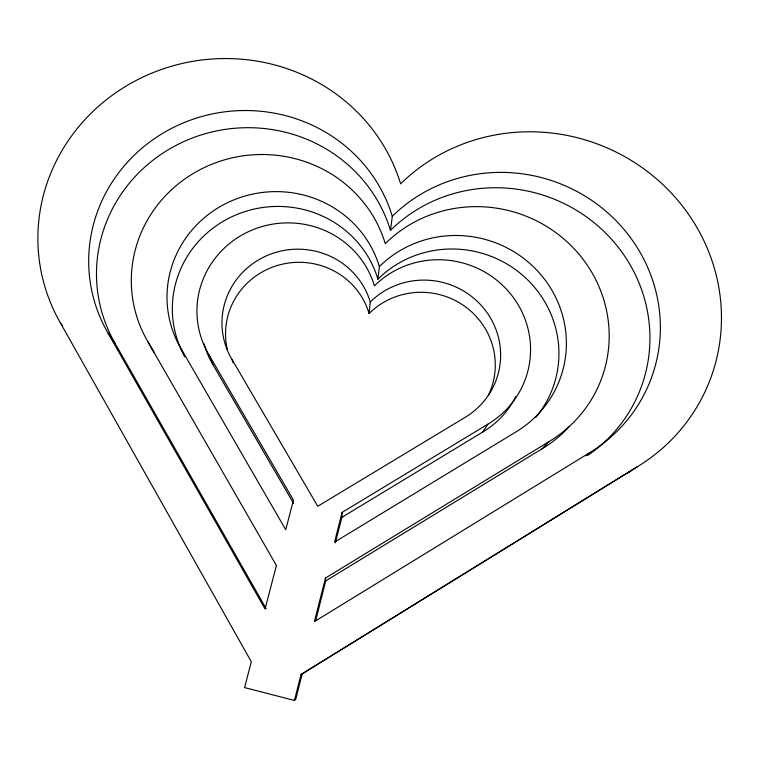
<?xml version="1.0" encoding="UTF-8"?>
<svg xmlns="http://www.w3.org/2000/svg" width="759" height="759" viewBox="0 0 759 759"><rect width="100%" height="100%" fill="white"/><g stroke="black" fill="none" stroke-linecap="round" stroke-linejoin="round"><path stroke-width="1.14" d="M335.383 542.799L341.825 517.372L342.091 512.41L487.876 424.177A90.985 88.405 15.9 0 0 510.314 293.6A90.985 88.405 15.9 0 0 374.415 285.877A90.53 87.731 -5.4 0 0 252.206 230.005A90.53 87.731 -5.4 0 0 208.867 354.643L212.89 364.586L293.6 503.445M488.284 395.448A73.5 71.65 14.6 0 0 463.578 305.498A73.5 71.65 14.6 0 0 369.102 313.562L370.259 302.035A75.634 73.443 -4.4 0 0 268.05 255.138A75.634 73.443 -4.4 0 0 232.055 359.586L233.146 362.84M535.797 417.374A105.51 102.456 17.7 0 0 523.198 275.754A105.51 102.456 17.7 0 0 377.925 279.198L379.367 266.608A108.338 104.723 -6.3 0 0 233.307 200.12A108.338 104.723 -6.3 0 0 181.097 348.732L184.541 355.819M587.722 455.447A151.411 146.164 21 0 0 612.855 240.764A151.411 146.164 21 0 0 390.458 230.413L392.299 216.324A154.997 148.849 -8.3 0 0 184.076 122.616A154.997 148.849 -8.3 0 0 108.082 333.192L265.071 608.984L276.399 565.55M302.11 674.182L295.763 699.219L294.435 700.453L244.578 687.578L251.314 661.753L60.483 323.059A185.281 177.151 -9.2 0 1 152.322 72.94A185.281 177.151 -9.2 0 1 400.638 183.858A187.35 179.807 22.2 0 1 678.48 201.154A187.35 179.807 22.2 0 1 637.162 466.87L301.01 674.542L294.435 700.453M315.649 620.739L325.734 580.882L325.459 578.045L548.956 441.643A130.576 126.26 19 0 0 579.753 255.138A130.576 126.26 19 0 0 385.268 243.648A129.609 124.912 -7.3 0 0 210.822 164.646A129.609 124.912 -7.3 0 0 147.863 341.654L276.532 565.721M325.459 578.045L314.416 621.612L589.012 453.095A156.411 150.737 20.6 0 0 624.809 230.394A156.411 150.737 20.6 0 0 392.299 216.324M342.091 512.41L334.567 542.106L515.627 432.118A109.002 105.681 17.4 0 0 541.973 276.01A109.002 105.681 17.4 0 0 379.367 266.608M341.825 517.372L482.895 431.937L487.876 424.177M325.734 580.882L541.983 448.854L548.956 441.643M585.692 455.836L589.012 453.095M301.01 674.542L637.162 466.87M60.483 323.059L62.674 325.791M108.082 333.192L115.321 343.789L266.191 608.756M232.055 359.586L317.755 506.262L464.764 417.573A75.938 73.917 14.4 0 0 483.806 308.391A75.938 73.917 14.4 0 0 370.259 302.035M208.867 354.643L293.458 500.115L285.735 529.725L181.097 348.732M147.863 341.654L153.83 351.996A125.491 121.155 -7.5 0 1 152.094 348.912M631.27 470.789A181.363 174.38 22.5 0 1 627.304 473.274M227.425 349.89A73.215 71.204 -4.6 0 1 280.384 264.654A73.215 71.204 -4.6 0 1 369.102 313.562M184.854 356.844A104.884 101.564 -6.5 0 1 237.595 214.237A104.884 101.564 -6.5 0 1 377.925 279.198M212.89 364.586A87.646 85.065 -5.5 0 1 204.18 343.96M515.74 396.435A88.063 85.701 16.2 0 1 482.895 431.937M115.321 343.789A150.083 144.4 -8.5 0 1 188.782 139.438A150.083 144.4 -8.5 0 1 390.458 230.413M569.06 426.767A126.392 122.417 19.4 0 1 541.983 448.854"/></g></svg>
